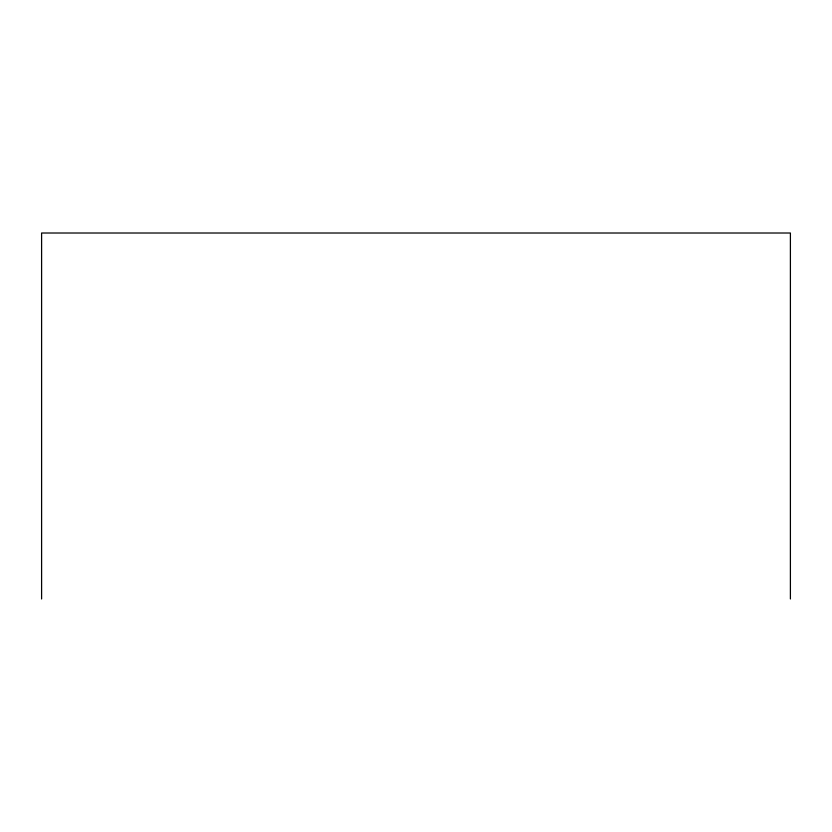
<?xml version="1.0" encoding="UTF-8"?>
<svg xmlns="http://www.w3.org/2000/svg" width="832" height="832" viewBox="0 0 832 832"><rect width="100%" height="100%" fill="white"/><g stroke="black" fill="none" stroke-linecap="round" stroke-linejoin="round"><path stroke-width="1.25" d="M790.4 598.988L790.4 233.012L41.6 233.012L41.6 598.988"/></g></svg>
